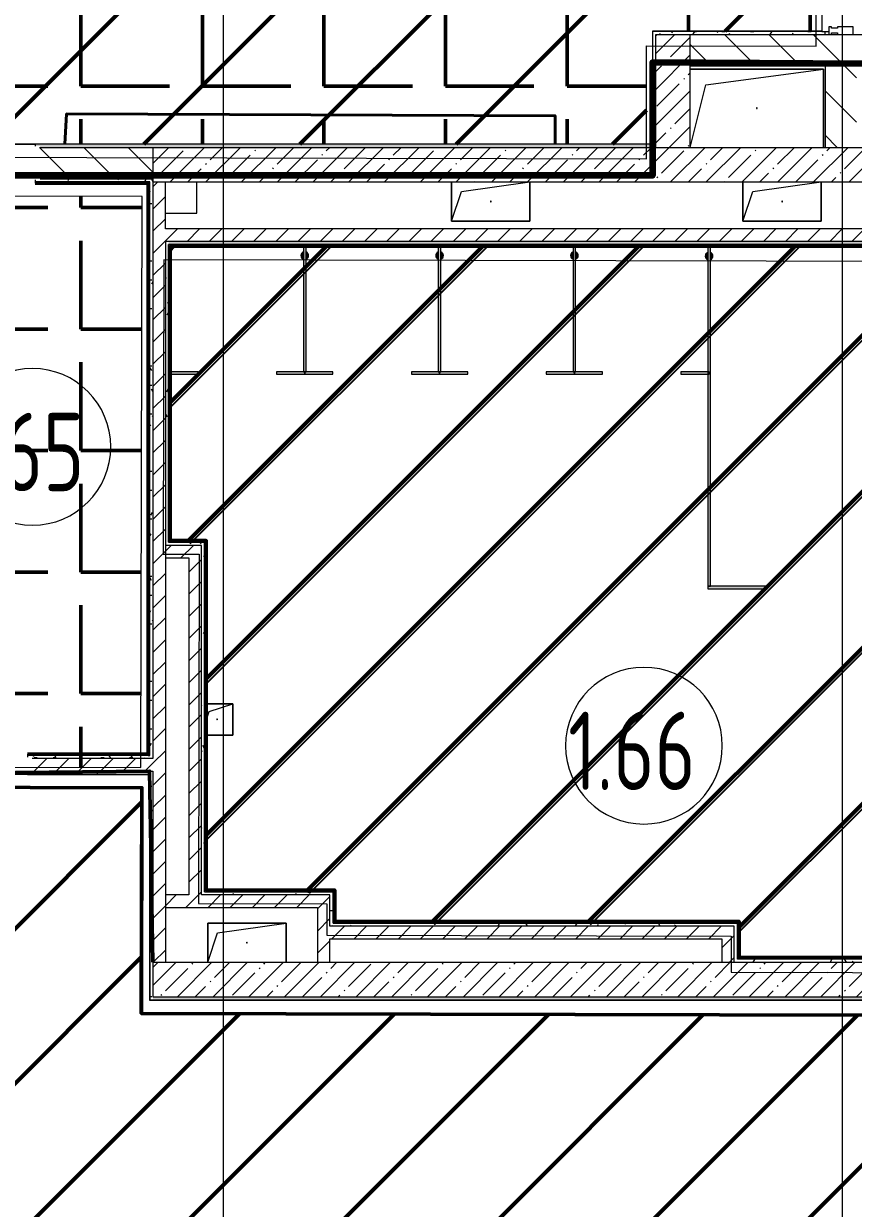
# Model space of a CAD drawing. Header units: millimetres. Extents: x -213547 to 415037, y -3642 to 106956.
# Drawn here: x 93451 to 98744, y 3694 to 11253 of the extents above; entities that cross this region are included whole.
import ezdxf

# ---------------------------------------------------------------- set-up
doc = ezdxf.new("R2010")
doc.units = ezdxf.units.MM
for name, color, linetype, lineweight in [('1)CF2', 3, 'Continuous', 30), ('10)FK4', 3, 'Continuous', 50), ('1014 Краска CF1.3', 64, 'Continuous', 158), ('1048 Монтаж CF6', 92, 'Continuous', 50), ('1144 Монтаж CF7', 152, 'Continuous', 50), ('2)CF1', 5, 'Continuous', 30), ('5.5) Перег WD5', 3, 'Continuous', 40), ('950 Штук CF1 CF13 CF1.3', 3, 'Continuous', 50), ('965 СКБ CF2', 5, 'Continuous', 50), ('A-AREA-BNDY', 7, 'Continuous', 5), ('A-AREA-IDEN', 7, 'Continuous', 9), ('A-FLOR', 7, 'Continuous', 9), ('A-GENM', 7, 'Continuous', 9), ('A-GENM-1', 7, 'Continuous', 20), ('A-GLAZ-CWMG', 7, 'Continuous', 9), ('A-GLAZ-CWMG-1', 7, 'Continuous', 20), ('A-WALL', 7, 'Continuous', 5), ('I-WALL', 7, 'Continuous', 5), ('Оси', 7, 'Continuous', 9)]:
    doc.layers.add(name, color=color, linetype=linetype, lineweight=lineweight)
doc.layers.add('3) CF3 монтаж', color=152, linetype='Continuous')
doc.layers.add('A-WALL-1', color=9, linetype='Continuous', lineweight=5, true_color=0x808080)
doc.layers.add('A-WALL-FNSH-1', color=9, linetype='Continuous', lineweight=5, true_color=0x808080)
doc.styles.get("Standard").update_dxf_attribs({"font": 'arial.ttf'})
doc.styles.add('СПДС', font='ГОСТ тип А.ttf', dxfattribs={"width": 0.9})
pattern_1 = [(45, (64.7, -136.06), (-70.71068, 70.71068), [])]
pattern_2 = [(135, (64.7, -136.06), (-141.42136, -141.42136), [])]
pattern_3 = [(45, (64.7, -136.06), (-114.04925, 114.04925), []), (45, (178.75, -136.06), (-114.04925, 114.04925), [201.612, -40.322, 6.706, -33.617])]
pattern_4 = [(0, (64.7, -136.06), (243.84, 60.96), [20.117, -162.763, 20.117, -162.763, -975.36]), (0, (64.7, -136.06), (243.84, 60.96), [-365.76, 20.117, -345.643, 20.117, -162.763, -426.72]), (0, (64.7, -136.06), (243.84, 60.96), [-914.4, 20.117, -101.803, 20.117, -284.683]), (120, (156.14, -105.58), (-174.71291, 180.691634), [20.117, -162.763, 20.117, -162.763, -975.36]), (120, (156.14, -105.58), (-174.71291, 180.691634), [-365.76, 20.117, -345.643, 20.117, -162.763, -426.72]), (120, (156.14, -105.58), (-174.71291, 180.691634), [-914.4, 20.117, -101.803, 20.117, -284.683]), (240, (186.62, 16.34), (-69.12709, -241.651634), [20.117, -162.763, 20.117, -162.763, -975.36]), (240, (186.62, 16.34), (-69.12709, -241.651634), [-365.76, 20.117, -345.643, 20.117, -162.763, -426.72]), (240, (186.62, 16.34), (-69.12709, -241.651634), [-914.4, 20.117, -101.803, 20.117, -284.683])]
pattern_5 = [(45, (94385.7, 9832.94), (-498.404, 498.404), [])]
pattern_6 = [(0, (0, 0), (0, 775.335), [563.88, -211.455]), (90, (0, 0), (-775.335, 5e-14), [563.88, -211.455])]

# ---------------------------------------------------------------- blocks, each defined once
blk = doc.blocks.new('131_Сантехническая перегородка 7 - СП-1-30858579-Объем проектирования 1 этажа')
at = {"layer": 'A-GENM'}
blk.add_hatch(color=256, dxfattribs=at).paths.add_polyline_path([(2165.9, -8), (2165.9, 8), (-4.1, 8), (-4.1, -8), (1884.9, -8)])
at = {"layer": 'A-GENM', "flags": 128}
for points in [[(71.5, 8), (71.1, 8.5), (70.8, 9), (70.4, 9.5), (70, 9.9), (69.6, 10.4), (69.2, 10.8), (68.8, 11.2), (68.3, 11.6), (67.8, 12), (67.3, 12.3), (66.8, 12.7), (66.3, 13), (65.8, 13.3), (65.3, 13.6), (64.7, 13.8), (64.2, 14), (63.6, 14.3), (63, 14.4), (62.4, 14.6), (61.9, 14.7), (61.3, 14.9), (60.7, 14.9), (60.1, 15), (59.5, 15.1), (58.9, 15.1), (58.3, 15.1), (57.7, 15), (57.1, 15), (56.5, 14.9), (55.9, 14.8), (55.3, 14.7), (54.7, 14.5), (54.1, 14.4), (53.5, 14.2), (53, 13.9), (52.4, 13.7), (51.9, 13.4), (51.4, 13.2), (50.8, 12.9), (50.3, 12.5), (49.8, 12.2), (49.3, 11.8), (48.9, 11.4), (48.4, 11), (48, 10.6), (47.6, 10.2), (47.2, 9.7), (46.8, 9.3), (46.4, 8.8), (46.1, 8.3), (45.9, 8)], [(45.9, -8), (46.3, -8.5), (46.6, -9), (47, -9.5), (47.4, -9.9), (47.8, -10.4), (48.2, -10.8), (48.6, -11.2), (49.1, -11.6), (49.6, -12), (50, -12.3), (50.5, -12.7), (51.1, -13), (51.6, -13.3), (52.1, -13.6), (52.7, -13.8), (53.2, -14), (53.8, -14.3), (54.4, -14.4), (54.9, -14.6), (55.5, -14.7), (56.1, -14.9), (56.7, -14.9), (57.3, -15), (57.9, -15.1), (58.5, -15.1), (59.1, -15.1), (59.7, -15), (60.3, -15), (60.9, -14.9), (61.5, -14.8), (62.1, -14.7), (62.7, -14.5), (63.3, -14.4), (63.8, -14.2), (64.4, -13.9), (65, -13.7), (65.5, -13.4), (66, -13.2), (66.6, -12.9), (67.1, -12.5), (67.6, -12.2), (68, -11.8), (68.5, -11.4), (69, -11), (69.4, -10.6), (69.8, -10.2), (70.2, -9.7), (70.6, -9.3), (70.9, -8.8), (71.3, -8.3), (71.5, -8)]]:
    blk.add_lwpolyline(points, dxfattribs=at)
at = {"layer": 'A-GENM'}
for radius, start, end in [(24.6, 19.91127, 160.08873), (17.6, 28.97309, 151.02691), (15.1, 33.78108, 146.21892), (24.6, 199.91127, 340.08873), (17.6, 208.97309, 331.02691), (15.1, 213.78108, 326.21892)]:
    blk.add_arc((58.7, 0), radius, start, end, dxfattribs=at)
at = {"layer": 'A-GENM-1'}
for p, q in [((2165.9, 8), (-4.1, 8)), ((-4.1, 8), (-4.1, -8)), ((2165.9, -8), (2165.9, 8)), ((-4.1, -8), (2165.9, -8))]:
    blk.add_line(p, q, dxfattribs=at)
blk = doc.blocks.new('131_Сантехническая перегородка 6 - СП-1-30839354-Объем проектирования 1 этажа')
at = {"layer": 'A-GENM'}
blk.add_hatch(color=256, dxfattribs=at).paths.add_polyline_path([(800, 8), (0, 8), (0, -8), (800, -8)])
at = {"layer": 'A-GENM', "flags": 128}
for points in [[(71.5, 8), (71.1, 8.5), (70.8, 9), (70.4, 9.5), (70, 9.9), (69.6, 10.4), (69.2, 10.8), (68.8, 11.2), (68.3, 11.6), (67.8, 12), (67.3, 12.3), (66.8, 12.7), (66.3, 13), (65.8, 13.3), (65.3, 13.6), (64.7, 13.8), (64.2, 14), (63.6, 14.3), (63, 14.4), (62.4, 14.6), (61.9, 14.7), (61.3, 14.9), (60.7, 14.9), (60.1, 15), (59.5, 15.1), (58.9, 15.1), (58.3, 15.1), (57.7, 15), (57.1, 15), (56.5, 14.9), (55.9, 14.8), (55.3, 14.7), (54.7, 14.5), (54.1, 14.4), (53.5, 14.2), (53, 13.9), (52.4, 13.7), (51.9, 13.4), (51.4, 13.2), (50.8, 12.9), (50.3, 12.5), (49.8, 12.2), (49.3, 11.8), (48.9, 11.4), (48.4, 11), (48, 10.6), (47.6, 10.2), (47.2, 9.7), (46.8, 9.3), (46.4, 8.8), (46.1, 8.3), (45.9, 8)], [(45.9, -8), (46.3, -8.5), (46.6, -9), (47, -9.5), (47.4, -9.9), (47.8, -10.4), (48.2, -10.8), (48.6, -11.2), (49.1, -11.6), (49.6, -12), (50, -12.3), (50.5, -12.7), (51.1, -13), (51.6, -13.3), (52.1, -13.6), (52.7, -13.8), (53.2, -14), (53.8, -14.3), (54.4, -14.4), (54.9, -14.6), (55.5, -14.7), (56.1, -14.9), (56.7, -14.9), (57.3, -15), (57.9, -15.1), (58.5, -15.1), (59.1, -15.1), (59.7, -15), (60.3, -15), (60.9, -14.9), (61.5, -14.8), (62.1, -14.7), (62.7, -14.5), (63.3, -14.4), (63.8, -14.2), (64.4, -13.9), (65, -13.7), (65.5, -13.4), (66, -13.2), (66.6, -12.9), (67.1, -12.5), (67.6, -12.2), (68, -11.8), (68.5, -11.4), (69, -11), (69.4, -10.6), (69.8, -10.2), (70.2, -9.7), (70.6, -9.3), (70.9, -8.8), (71.3, -8.3), (71.5, -8)]]:
    blk.add_lwpolyline(points, dxfattribs=at)
at = {"layer": 'A-GENM'}
for radius, start, end in [(24.6, 19.91127, 160.08873), (17.6, 28.97309, 151.02691), (15.1, 33.78108, 146.21892), (24.6, 199.91127, 340.08873), (17.6, 208.97309, 331.02691), (15.1, 213.78108, 326.21892)]:
    blk.add_arc((58.7, 0), radius, start, end, dxfattribs=at)
at = {"layer": 'A-GENM-1'}
for p, q in [((800, 8), (0, 8)), ((0, 8), (0, -8)), ((800, -8), (800, 8)), ((0, -8), (800, -8))]:
    blk.add_line(p, q, dxfattribs=at)
blk = doc.blocks.new('131_Сантехническая перегородка_Дверь МГН - СД-1-30883454-Объем проектирования 1 этажа')
at = {"layer": 'A-GENM'}
for points in [[(-366.5, 8), (-370, 8), (-370, -8), (10, -8), (10, 8), (-350.5, 8)], [(1390, 8), (1010, 8), (1010, -8), (1390, -8)]]:
    blk.add_hatch(color=256, dxfattribs=at).paths.add_polyline_path(points)
at = {"layer": 'A-GENM-1'}
for p, q in [((10, 8), (-370, 8)), ((-370, 8), (-370, -8)), ((10, -8), (10, 8)), ((1390, 8), (1010, 8)), ((1010, 8), (1010, -8)), ((1390, -8), (1390, 8)), ((-370, -8), (10, -8)), ((1010, -8), (1390, -8))]:
    blk.add_line(p, q, dxfattribs=at)
blk = doc.blocks.new('GM_Отверстие прямоугольное _в плите_ - Отверстие-20657929-Объем проектирования 1 этажа')
at = {"layer": 'A-GENM'}
for p, q in [((-250, -125), (-250, 125)), ((-250, 125), (250, 125)), ((250, 125), (-250, 125)), ((-250, 125), (-250, -125)), ((-187.5, 62.5), (250, 125)), ((250, 125), (250, -125)), ((250, -125), (250, 125)), ((-250, -125), (-187.5, 62.5))]:
    blk.add_line(p, q, dxfattribs=at)
for start, end in [(360, 180), (180, 360)]:
    blk.add_arc((0, 0), 2.5, start, end, dxfattribs=at)
blk = doc.blocks.new('GM_Отверстие прямоугольное _в плите_ - Отверстие-V81-Объем проектирования 1 этажа')
at = {"layer": 'A-GENM'}
for p, q in [((-250, -125), (-250, 125)), ((-250, 125), (-250, -125)), ((-187.5, 62.5), (250, 125)), ((250, 125), (250, -125)), ((250, -125), (250, 125)), ((-250, -125), (-187.5, 62.5)), ((250, -125), (-250, -125)), ((-250, -125), (250, -125))]:
    blk.add_line(p, q, dxfattribs=at)
for start, end in [(360, 180), (180, 360)]:
    blk.add_arc((0, 0), 2.5, start, end, dxfattribs=at)
blk = doc.blocks.new('131_Сантехническая перегородка_Дверь 5 - СД-1-30835617-Объем проектирования 1 этажа')
at = {"layer": 'A-GENM'}
for points in [[(70, 8), (70, -8), (250, -8), (250, 8), (78, 8)], [(759.5, 8), (750, 8), (750, -8), (928.5, -8), (928.5, 8), (839.3, 8)]]:
    blk.add_hatch(color=256, dxfattribs=at).paths.add_polyline_path(points)
at = {"layer": 'A-GENM-1'}
for p, q in [((250, 8), (70, 8)), ((70, 8), (70, -8)), ((250, -8), (250, 8)), ((930, 8), (750, 8)), ((750, 8), (750, -8)), ((930, -8), (930, 8)), ((70, -8), (250, -8)), ((750, -8), (930, -8))]:
    blk.add_line(p, q, dxfattribs=at)
blk = doc.blocks.new('GM_Отверстие прямоугольное _в плите_ - Отверстие-21716910-Объем проектирования 1 этажа')
at = {"layer": 'A-GENM'}
for p, q in [((-425, 250), (425, 250)), ((425, 250), (-425, 250)), ((-325, 150), (425, 250)), ((425, 250), (425, -250)), ((425, -250), (425, 250)), ((-425, -250), (-325, 150))]:
    blk.add_line(p, q, dxfattribs=at)
for start, end in [(360, 180), (180, 360)]:
    blk.add_arc((0, 0), 2.5, start, end, dxfattribs=at)
blk = doc.blocks.new('GM_Отверстие прямоугольное _в плите_ - Отверстие-V128-Объем проектирования 1 этажа')
at = {"layer": 'A-GENM'}
for p, q in [((-69, 100), (100, 100)), ((100, 100), (-69, 100)), ((-50, 50), (100, 100)), ((100, 100), (100, -100)), ((100, -100), (100, 100)), ((-69, -7), (-50, 50)), ((100, -100), (-69, -100)), ((-69, -100), (100, -100))]:
    blk.add_line(p, q, dxfattribs=at)
for start, end in [(360, 180), (180, 360)]:
    blk.add_arc((0, 0), 2.5, start, end, dxfattribs=at)
blk = doc.blocks.new('131_Сантехническая перегородка_Дверь 5 - СД-1-V254-Объем проектирования 1 этажа')
at = {"layer": 'A-GENM'}
for points in [[(70, 8), (70, -8), (250, -8), (250, 8), (78, 8)], [(922, 8), (750, 8), (750, -8), (930, -8), (930, 8)]]:
    blk.add_hatch(color=256, dxfattribs=at).paths.add_polyline_path(points)
at = {"layer": 'A-GENM-1'}
for p, q in [((250, 8), (70, 8)), ((70, 8), (70, -8)), ((250, -8), (250, 8)), ((930, 8), (750, 8)), ((750, 8), (750, -8)), ((930, -8), (930, 8)), ((70, -8), (250, -8)), ((750, -8), (930, -8))]:
    blk.add_line(p, q, dxfattribs=at)
blk = doc.blocks.new('131_Сантехническая перегородка_Дверь 5 - СД-1-V255-Объем проектирования 1 этажа')
at = {"layer": 'A-GENM'}
for points in [[(78, 8), (78, -8), (250, -8), (250, 8)], [(750, 8), (750, -8), (930, -8), (930, 8), (922, 8)]]:
    blk.add_hatch(color=256, dxfattribs=at).paths.add_polyline_path(points)
at = {"layer": 'A-GENM-1'}
for p, q in [((250, 8), (70, 8)), ((70, 8), (70, -8)), ((250, -8), (250, 8)), ((930, 8), (750, 8)), ((750, 8), (750, -8)), ((930, -8), (930, 8)), ((70, -8), (250, -8)), ((750, -8), (930, -8))]:
    blk.add_line(p, q, dxfattribs=at)
blk = doc.blocks.new('Прямоугольный импост - Импост структурный с накладкой - 160мм Темный-V270-Объем проектирования 1 этажа')
at = {"layer": 'A-GLAZ-CWMG-1'}
for p, q in [((-50, 0), (-50, 17)), ((-50, 17), (0, 17)), ((-40, 0), (-50, 0)), ((-40, -40), (-40, 0)), ((0, 0), (-10, 0)), ((-10, 0), (-10, -40)), ((0, 17), (0, 0)), ((-50, -140), (-50, -40)), ((-50, -40), (-40, -40)), ((-10, -40), (0, -40)), ((0, -40), (0, -140)), ((0, -140), (-50, -140))]:
    blk.add_line(p, q, dxfattribs=at)
blk = doc.blocks.new('Марка_Помещения - Номер-25198446-Объем проектирования 1 этажа')
at = {"layer": 'A-AREA-IDEN'}
for start, end in [(360, 180), (180, 360)]:
    blk.add_arc((0, 0), 2.5, start, end, dxfattribs=at)

msp = doc.modelspace()

# ---------------------------------------------------------------- hatches: boundary and pattern name
at = {"layer": '1)CF2'}
h = msp.add_hatch(dxfattribs=at)
h.set_pattern_fill('ANSI31', color=256, scale=220)
h.paths.add_polyline_path([(101581.8, 4920), (94201.8, 4937.4), (94205.2, 6377.4), (92067.2, 6382.4), (92052.9, 304.4), (92443.9, 303.5), (92443.1, -46.5), (97060.1, -57.4), (97060.9, 292.6), (98152.9, 290.1), (98152.1, -59.9), (101550.1, -67.9), (101550.9, 281.6), (101570.9, 281.5)])
at = {"layer": '1048 Монтаж CF6'}
h = msp.add_hatch(dxfattribs=at)
h.set_pattern_fill('ANGLE', color=256, scale=111)
h.set_pattern_definition(pattern_6)
h.paths.add_polyline_path([(98511.1, 13147.3), (82778.7, 13184.2), (82778.7, 12963.9), (82778.7, 12923.9), (83491.7, 12923.9), (83491.7, 12878.9), (82776, 12878.9), (82771.7, 12878.4), (82771.7, 12868.9), (82728.4, 12868.9), (82725.2, 11508.9), (82771.7, 11508.9), (82846.7, 11507.9), (83441.7, 11507.9), (83521.7, 11498.9), (83521.7, 11434.9), (84781.7, 11434.9), (84781.7, 11444.9), (84801.7, 11444.9), (85055.7, 11434.9), (85055.7, 10484.9), (85474.7, 10484.9), (85474.7, 10463.9), (85524.7, 10463.9), (85524.7, 10363.9), (85514.7, 10323.9), (85524.7, 10323.9), (85524.7, 10306.9), (85564.7, 10306.9), (85564.7, 10303.9), (85609.7, 10303.9), (85609.7, 10258.5), (85658.8, 10258.4), (87584.7, 10253.9), (87584.7, 10303.9), (87583.2, 10306.9), (87574.7, 10306.9), (87574.7, 10323.9), (87584.7, 10363.9), (87574.7, 10363.9), (87574.7, 10463.9), (87624.7, 10463.9), (89374.7, 10463.9), (89423.7, 10463.9), (89423.7, 10483.9), (89423.7, 10484.9), (90049.7, 10484.9), (90073.9, 10463.9), (90099.7, 10463.9), (90099.7, 10413.9), (90109.7, 10413.9), (90109.7, 10409), (91389.7, 10406), (91389.7, 10413.9), (91399.7, 10463.9), (91434.7, 10463.9), (91434.7, 10471.9), (91449.7, 10471.9), (91449.7, 10484.9), (92574.7, 10484.9), (92614.7, 10471.9), (92614.7, 10403.1), (93484.7, 10401.1), (93484.7, 10463.9), (93484.7, 10471.9), (93524.7, 10471.9), (93524.7, 10484.9), (97423.9, 10484.9), (97425.3, 11111.8), (97462.7, 11111.7), (97462.7, 11204.9), (98506.6, 11204.9)])
at = {"layer": '1144 Монтаж CF7'}
h = msp.add_hatch(dxfattribs=at)
h.set_pattern_fill('ANGLE', color=256, scale=111)
h.set_pattern_definition(pattern_6)
h.paths.add_polyline_path([(94206.1, 10149.4), (92464.1, 10153.4), (92455.5, 6511.5), (94197.5, 6507.4)])
at = {"layer": '2)CF1'}
h = msp.add_hatch(dxfattribs=at)
h.set_pattern_fill('ANSI31', color=256, scale=222)
h.paths.add_polyline_path([(98511.1, 13147.3), (82778.7, 13184.2), (82778.7, 12963.9), (82778.7, 12923.9), (83491.7, 12923.9), (83491.7, 12878.9), (82776, 12878.9), (82771.7, 12878.4), (82771.7, 12868.9), (82728.4, 12868.9), (82725.2, 11508.9), (82771.7, 11508.9), (82846.7, 11507.9), (83441.7, 11507.9), (83521.7, 11498.9), (83521.7, 11434.9), (84781.7, 11434.9), (84781.7, 11444.9), (84801.7, 11444.9), (85055.7, 11434.9), (85055.7, 10484.9), (85474.7, 10484.9), (85474.7, 10463.9), (85524.7, 10463.9), (85524.7, 10363.9), (85514.7, 10323.9), (85524.7, 10323.9), (85524.7, 10306.9), (85564.7, 10306.9), (85564.7, 10303.9), (85609.7, 10303.9), (85609.7, 10258.5), (85658.8, 10258.4), (87584.7, 10253.9), (87584.7, 10303.9), (87583.2, 10306.9), (87574.7, 10306.9), (87574.7, 10323.9), (87584.7, 10363.9), (87574.7, 10363.9), (87574.7, 10463.9), (87624.7, 10463.9), (89374.7, 10463.9), (89423.7, 10463.9), (89423.7, 10483.9), (89423.7, 10484.9), (90049.7, 10484.9), (90073.9, 10463.9), (90099.7, 10463.9), (90099.7, 10413.9), (90109.7, 10413.9), (90109.7, 10409), (91389.7, 10406), (91389.7, 10413.9), (91399.7, 10463.9), (91434.7, 10463.9), (91434.7, 10471.9), (91449.7, 10471.9), (91449.7, 10484.9), (92574.7, 10484.9), (92614.7, 10471.9), (92614.7, 10403.1), (93484.7, 10401.1), (93484.7, 10463.9), (93484.7, 10471.9), (93524.7, 10471.9), (93524.7, 10484.9), (97423.9, 10484.9), (97425.3, 11111.8), (97462.7, 11111.7), (97462.7, 11204.9), (98506.6, 11204.9)])
h = msp.add_hatch(dxfattribs=at)
h.set_pattern_fill('ANSI31', color=256, scale=222)
h.set_pattern_definition(pattern_5)
h.paths.add_polyline_path([(101072.9, 9832.9), (94385.7, 9832.9), (94385.7, 7954.9), (94615.7, 7954.9), (94615.7, 6913.9), (94784.7, 6913.9), (94784.7, 6713.9), (94615.7, 6713.9), (94615.7, 5724.9), (95435.7, 5724.9), (95435.7, 5524.9), (98015.7, 5524.9), (98015.7, 5294.9), (99724.7, 5294.9), (99764.7, 5271.9), (99764.7, 5123.9), (99784.7, 5123.9), (99784.7, 5083.9), (99769.3, 5022.3), (100774.7, 5020), (100774.7, 5035.9), (100724.7, 5035.9), (100724.7, 5083.9), (100714.7, 5083.9), (100714.7, 5123.9), (100734.7, 5123.9), (100734.7, 5263.9), (100734.7, 5271.9), (100774.7, 5271.9), (100774.7, 5294.9), (101063, 5294.9)])
at = {"layer": '3) CF3 монтаж'}
h = msp.add_hatch(dxfattribs=at)
h.set_pattern_fill('ANSI31', color=256, scale=222, style=0)
h.set_pattern_definition([(45, (1705.15, -22074.2), (-498.404, 498.404), [])])
h.paths.add_polyline_path([(100551.6, 5275.5), (101130.6, 5275.5), (101129.9, 9434.5), (101093.5, 9569.7), (101130.6, 9569.8), (101130.6, 9835.5), (100864.8, 9835.5), (100864.9, 9798.1), (100729.6, 9834.3), (100734.2, 9835.5), (94380.6, 9835.5), (94380.6, 7935.5), (94610.6, 7935.5), (94610.6, 5705.5), (95430.6, 5705.5), (95430.6, 5505.5), (98010.6, 5505.5), (98010.6, 5275.5)])
at = {"layer": '950 Штук CF1 CF13 CF1.3'}
h = msp.add_hatch(dxfattribs=at)
h.set_pattern_fill('ANSI31', color=256, scale=222)
h.paths.add_polyline_path([(98511.1, 13147.3), (82778.7, 13184.2), (82778.7, 12963.9), (82778.7, 12923.9), (83491.7, 12923.9), (83491.7, 12878.9), (82776, 12878.9), (82771.7, 12878.4), (82771.7, 12868.9), (82728.4, 12868.9), (82725.2, 11508.9), (82771.7, 11508.9), (82846.7, 11507.9), (83441.7, 11507.9), (83521.7, 11498.9), (83521.7, 11434.9), (84781.7, 11434.9), (84781.7, 11444.9), (84801.7, 11444.9), (85055.7, 11434.9), (85055.7, 10484.9), (85474.7, 10484.9), (85474.7, 10463.9), (85524.7, 10463.9), (85524.7, 10363.9), (85514.7, 10323.9), (85524.7, 10323.9), (85524.7, 10306.9), (85564.7, 10306.9), (85564.7, 10303.9), (85609.7, 10303.9), (85609.7, 10258.5), (85658.8, 10258.4), (87584.7, 10253.9), (87584.7, 10303.9), (87583.2, 10306.9), (87574.7, 10306.9), (87574.7, 10323.9), (87584.7, 10363.9), (87574.7, 10363.9), (87574.7, 10463.9), (87624.7, 10463.9), (89374.7, 10463.9), (89423.7, 10463.9), (89423.7, 10483.9), (89423.7, 10484.9), (90049.7, 10484.9), (90073.9, 10463.9), (90099.7, 10463.9), (90099.7, 10413.9), (90109.7, 10413.9), (90109.7, 10409), (91389.7, 10406), (91389.7, 10413.9), (91399.7, 10463.9), (91434.7, 10463.9), (91434.7, 10471.9), (91449.7, 10471.9), (91449.7, 10484.9), (92574.7, 10484.9), (92614.7, 10471.9), (92614.7, 10403.1), (93484.7, 10401.1), (93484.7, 10463.9), (93484.7, 10471.9), (93524.7, 10471.9), (93524.7, 10484.9), (97423.9, 10484.9), (97425.3, 11111.8), (97462.7, 11111.7), (97462.7, 11204.9), (98506.6, 11204.9)])
h = msp.add_hatch(dxfattribs=at)
h.set_pattern_fill('ANSI31', color=256, scale=222)
h.set_pattern_definition(pattern_5)
h.paths.add_polyline_path([(101072.9, 9832.9), (94385.7, 9832.9), (94385.7, 7954.9), (94615.7, 7954.9), (94615.7, 6913.9), (94784.7, 6913.9), (94784.7, 6713.9), (94615.7, 6713.9), (94615.7, 5724.9), (95435.7, 5724.9), (95435.7, 5524.9), (98015.7, 5524.9), (98015.7, 5294.9), (99724.7, 5294.9), (99764.7, 5271.9), (99764.7, 5123.9), (99784.7, 5123.9), (99784.7, 5083.9), (99769.3, 5022.3), (100774.7, 5020), (100774.7, 5035.9), (100724.7, 5035.9), (100724.7, 5083.9), (100714.7, 5083.9), (100714.7, 5123.9), (100734.7, 5123.9), (100734.7, 5263.9), (100734.7, 5271.9), (100774.7, 5271.9), (100774.7, 5294.9), (101063, 5294.9)])
at = {"layer": '965 СКБ CF2'}
h = msp.add_hatch(dxfattribs=at)
h.set_pattern_fill('ANSI31', color=256, scale=220)
h.paths.add_polyline_path([(101581.8, 4920), (94201.8, 4937.4), (94205.2, 6377.4), (92067.2, 6382.4), (92052.9, 304.4), (92443.9, 303.5), (92443.1, -46.5), (97060.1, -57.4), (97060.9, 292.6), (98152.9, 290.1), (98152.1, -59.9), (101550.1, -67.9), (101550.9, 281.6), (101570.9, 281.5)])
at = {"layer": 'I-WALL'}
h = msp.add_hatch(dxfattribs=at)
h.set_pattern_fill('FP_23', color=256, style=0, pattern_type=2)
h.set_pattern_definition(pattern_2)
h.paths.add_polyline_path([(98764.7, 10463.9), (98764.7, 11183.9), (98564.7, 11183.9), (98564.7, 10463.9), (98753.7, 10463.9)])
h.paths.add_polyline_path([(98564.7, 13083.9), (98764.7, 13083.9), (98764.7, 13263.9), (98564.7, 13263.9), (98564.7, 13106.4)])
h = msp.add_hatch(dxfattribs=at)
h.set_pattern_fill('FP_191', color=256, style=0, pattern_type=2)
h.set_pattern_definition(pattern_4)
h.paths.add_polyline_path([(98564.7, 11183.9), (98564.7, 11203.9), (98544.7, 11203.9)])
h.paths.add_polyline_path([(98564.7, 11183.9), (98543.7, 11203.9), (97463.7, 11203.9), (97463.7, 11183.9), (97737.4, 11183.9)])
h = msp.add_hatch(dxfattribs=at)
h.set_pattern_fill('FP_191', color=256, style=0, pattern_type=2)
h.set_pattern_definition(pattern_4)
h.paths.add_polyline_path([(97483.7, 10463.9), (97483.7, 11183.9), (97463.7, 11183.6), (97463.7, 10463.9)])
h = msp.add_hatch(dxfattribs=at)
h.set_pattern_fill('FP_1', color=256, style=0, pattern_type=2)
h.set_pattern_definition(pattern_3)
h.paths.add_polyline_path([(97703.7, 10463.9), (97703.7, 11183.9), (97483.7, 11183.9), (97485, 10463.9)])
h = msp.add_hatch(dxfattribs=at)
h.set_pattern_fill('FP_23', color=256, style=0, pattern_type=2)
h.set_pattern_definition(pattern_2)
h.paths.add_polyline_path([(98564.7, 10983.9), (98564.7, 11183.9), (97703.7, 11183.9), (97703.7, 10983.9), (97737.4, 10983.9)])
h = msp.add_hatch(dxfattribs=at)
h.set_pattern_fill('FP_191', color=256, style=0, pattern_type=2)
h.set_pattern_definition(pattern_4)
h.paths.add_polyline_path([(89423.7, 10463.9), (89994.7, 10463.9), (89994.7, 10471.9), (90024.7, 10471.9), (90024.7, 10483.9), (89423.7, 10483.9)])
h.paths.add_polyline_path([(93914.7, 10463.9), (97463.7, 10463.9), (97462.7, 10483.9), (93524.7, 10483.9), (93524.7, 10471.9), (93554.7, 10471.9), (93554.7, 10463.9)])
h.paths.add_polyline_path([(92014.7, 10463.9), (92544.7, 10465.9), (92544.7, 10471.9), (92574.7, 10471.9), (92574.7, 10483.9), (91474.7, 10483.9), (91474.7, 10471.9), (91504.7, 10471.9), (91504.7, 10463.9)])
h = msp.add_hatch(dxfattribs=at)
h.set_pattern_fill('FP_23', color=256, style=0, pattern_type=2)
h.set_pattern_definition(pattern_2)
h.paths.add_polyline_path([(107194.7, 10263.9), (107194.7, 10463.9), (105159.7, 10463.9), (105159.7, 10263.9), (107176.9, 10263.9)])
h.paths.add_polyline_path([(103679.7, 10263.9), (103709.7, 10263.9), (103709.7, 10463.9), (101674.7, 10463.9), (101674.7, 10263.9), (102895.1, 10263.9)])
h.paths.add_polyline_path([(93554.7, 10263.9), (94274.7, 10263.9), (94274.7, 10463.9), (93524.7, 10463.9), (93524.7, 10263.9)])
h.paths.add_polyline_path([(91474.7, 10263.9), (92574.7, 10263.9), (92574.7, 10463.9), (91449.7, 10463.9), (91449.7, 10263.9)])
h.paths.add_polyline_path([(89994.7, 10263.9), (90049.7, 10263.9), (90049.7, 10463.9), (89674.7, 10463.9), (89674.7, 10263.9), (89694.7, 10263.9)])
h = msp.add_hatch(dxfattribs=at)
h.set_pattern_fill('FP_1', color=256, style=0, pattern_type=2)
h.set_pattern_definition(pattern_3)
h.paths.add_polyline_path([(94554.7, 10243.9), (101674.7, 10243.9), (101674.7, 10463.9), (94274.7, 10463.9), (94274.7, 10243.9), (94354.7, 10243.9)])
h = msp.add_hatch(dxfattribs=at)
h.set_pattern_fill('FP_191', color=256, style=0, pattern_type=2)
h.set_pattern_definition(pattern_4)
h.paths.add_polyline_path([(92474.7, 10243.9), (92574.7, 10243.9), (92574.7, 10255.9), (92544.7, 10256.4), (92544.7, 10263.9), (92474.7, 10263.9)])
h.paths.add_polyline_path([(93524.7, 10243.9), (94254.7, 10243.9), (94254.6, 10263.9), (93554.7, 10263.1), (93554.7, 10255.9), (93524.7, 10255.9)])
h = msp.add_hatch(dxfattribs=at)
h.set_pattern_fill('FP_191', color=256, style=0, pattern_type=2)
h.set_pattern_definition(pattern_4)
h.paths.add_polyline_path([(94274.7, 6583.9), (94274.7, 10263.9), (94254.7, 10263.9), (94254.7, 6583.9)])
h = msp.add_hatch(dxfattribs=at)
h.set_pattern_fill('FP_22', color=256, style=0, pattern_type=2)
h.set_pattern_definition(pattern_1)
h.paths.add_polyline_path([(94354.7, 5263.9), (94354.7, 10243.9), (94274.7, 10243.9), (94274.7, 5263.9)])
h = msp.add_hatch(dxfattribs=at)
h.set_pattern_fill('FP_22', color=256, style=0, pattern_type=2)
h.set_pattern_definition(pattern_1)
h.paths.add_polyline_path([(96190.1, 9863.9), (101144.7, 9863.9), (101144.7, 9943.9), (94354.7, 9941.9), (94354.7, 9863.9), (95932.2, 9863.9)])
h = msp.add_hatch(dxfattribs=at)
h.set_pattern_fill('FP_191', color=256, style=0, pattern_type=2)
h.set_pattern_definition(pattern_4)
h.paths.add_polyline_path([(94354.7, 7923.9), (94374.7, 7923.9), (94374.7, 9863.9), (94354.7, 9863.9), (94354.7, 7943.9)])
h = msp.add_hatch(dxfattribs=at)
h.set_pattern_fill('FP_191', color=256, style=0, pattern_type=2)
h.set_pattern_definition(pattern_4)
h.paths.add_polyline_path([(96705.9, 9843.9), (101144.7, 9843.9), (101144.7, 9863.9), (94374.7, 9863.9), (94374.8, 9843.9), (96190.1, 9843.9)])
h = msp.add_hatch(color=256, dxfattribs=at)
h.paths.add_polyline_path([(94374.7, 9832.9), (94385.7, 9843.9), (94374.7, 9843.9)])
h.paths.add_polyline_path([(94374.7, 7943.9), (94385.7, 7943.9), (94385.7, 9832.9), (94374.7, 9832.9), (94374.7, 8336.5)])
for points in [[(101087, 9832.9), (101124.7, 9832.9), (101124.7, 9843.9), (94385.7, 9843.9), (94376, 9832.9), (100832, 9832.9)], [(94604.7, 7943.9), (94615.7, 7943.9), (94615.7, 7954.9), (94385.7, 7954.9), (94385.7, 7943.9), (94584.7, 7943.9)], [(94604.7, 5713.9), (94615.7, 5713.9), (94615.7, 7943.9), (94604.7, 7943.9), (94604.7, 5714.2)], [(94615.7, 5713.9), (95435.7, 5713.9), (95435.7, 5724.9), (94615.7, 5724.9)], [(95424.7, 5513.9), (95435.7, 5513.9), (95435.7, 5713.9), (95424.7, 5713.7), (95424.7, 5514)], [(95435.7, 5513.9), (98015.7, 5513.9), (98015.7, 5524.9), (95435.7, 5524.9)], [(98004.7, 5283.9), (98015.7, 5283.9), (98015.7, 5513.9), (98004.7, 5513.9), (98004.7, 5284.1)]]:
    msp.add_hatch(color=256, dxfattribs=at).paths.add_polyline_path(points)
h = msp.add_hatch(dxfattribs=at)
h.set_pattern_fill('FP_191', color=256, style=0, pattern_type=2)
h.set_pattern_definition(pattern_4)
h.paths.add_polyline_path([(94554.7, 7923.9), (94584.7, 7923.9), (94584.7, 7943.9), (94374.7, 7943.9), (94374.7, 7923.9), (94504.7, 7923.9)])
h = msp.add_hatch(dxfattribs=at)
h.set_pattern_fill('FP_191', color=256, style=0, pattern_type=2)
h.set_pattern_definition(pattern_4)
h.paths.add_polyline_path([(94584.7, 5713.9), (94604.7, 5714.2), (94604.7, 7943.9), (94584.7, 7943.9), (94584.7, 6216.6)])
h = msp.add_hatch(dxfattribs=at)
h.set_pattern_fill('FP_22', color=256, style=0, pattern_type=2)
h.set_pattern_definition(pattern_1)
h.paths.add_polyline_path([(94354.7, 7843.9), (94584.7, 7843.9), (94584.7, 7923.9), (94354.7, 7923.9)])
h = msp.add_hatch(dxfattribs=at)
h.set_pattern_fill('FP_22', color=256, style=0, pattern_type=2)
h.set_pattern_definition(pattern_1)
h.paths.add_polyline_path([(94554.7, 5693.9), (94584.7, 5693.9), (94584.7, 7843.9), (94504.7, 7843.9), (94504.7, 5693.9)])
h = msp.add_hatch(dxfattribs=at)
h.set_pattern_fill('FP_191', color=256, style=0, pattern_type=2)
h.set_pattern_definition(pattern_4)
h.paths.add_polyline_path([(94274.7, 6563.9), (94274.7, 6583.9), (93474.7, 6583.9), (93474.7, 6571.9), (93504.7, 6571.9), (93504.7, 6563.9), (94258.7, 6563.9)])
h.paths.add_polyline_path([(92524.7, 6571.9), (92524.7, 6583.9), (92494.7, 6583.9), (92495.2, 6571.9), (92512.7, 6571.9)])
h = msp.add_hatch(dxfattribs=at)
h.set_pattern_fill('FP_22', color=256, style=0, pattern_type=2)
h.set_pattern_definition(pattern_1)
h.paths.add_polyline_path([(93524.7, 6483.9), (94274.7, 6483.9), (94274.7, 6563.9), (93474.7, 6563.9), (93474.7, 6483.9), (93504.7, 6483.9)])
h.paths.add_polyline_path([(92494.7, 6483.9), (92524.7, 6483.9), (92524.7, 6563.9), (92094.7, 6563.9), (92094.7, 6483.9), (92474.7, 6483.9)])
h = msp.add_hatch(dxfattribs=at)
h.set_pattern_fill('FP_191', color=256, style=0, pattern_type=2)
h.set_pattern_definition(pattern_4)
h.paths.add_polyline_path([(93611.3, 6463.9), (94254.7, 6464.9), (94254.7, 6463.9), (94274.7, 6463.9), (94274.6, 6483.9), (93504.7, 6483.2), (93504.7, 6475.9), (93474.7, 6475.9), (93474.7, 6463.9), (93524.7, 6463.9)])
h.paths.add_polyline_path([(92524.7, 6463.9), (92524.7, 6475.9), (92494.7, 6475.9), (92494.7, 6483.9), (92114.7, 6483.9), (92114.7, 6463.9), (92494.7, 6463.9)])
h = msp.add_hatch(dxfattribs=at)
h.set_pattern_fill('FP_191', color=256, style=0, pattern_type=2)
h.set_pattern_definition(pattern_4)
h.paths.add_polyline_path([(94254.7, 5023.9), (94274.7, 5023.9), (94274.7, 6463.9), (94254.7, 6463.9), (94254.7, 5043.9)])
h = msp.add_hatch(dxfattribs=at)
h.set_pattern_fill('FP_22', color=256, style=0, pattern_type=2)
h.set_pattern_definition(pattern_1)
h.paths.add_polyline_path([(94642.8, 5613.9), (95324.7, 5613.9), (95324.7, 5693.9), (94354.7, 5693.9), (94354.7, 5613.9), (94624.7, 5613.9)])
h = msp.add_hatch(dxfattribs=at)
h.set_pattern_fill('FP_191', color=256, style=0, pattern_type=2)
h.set_pattern_definition(pattern_4)
h.paths.add_polyline_path([(94642.8, 5693.9), (95404.7, 5693.9), (95404.7, 5713.9), (94584.7, 5713.9), (94584.7, 5693.9), (94624.7, 5693.9)])
h = msp.add_hatch(dxfattribs=at)
h.set_pattern_fill('FP_22', color=256, style=0, pattern_type=2)
h.set_pattern_definition(pattern_1)
h.paths.add_polyline_path([(95324.7, 5263.9), (95404.7, 5263.9), (95404.7, 5693.9), (95324.7, 5693.9), (95324.7, 5493.9)])
h = msp.add_hatch(dxfattribs=at)
h.set_pattern_fill('FP_191', color=256, style=0, pattern_type=2)
h.set_pattern_definition(pattern_4)
h.paths.add_polyline_path([(95424.7, 5513.9), (95424.7, 5713.9), (95404.7, 5713.9), (95404.7, 5513.9)])
h = msp.add_hatch(dxfattribs=at)
h.set_pattern_fill('FP_191', color=256, style=0, pattern_type=2)
h.set_pattern_definition(pattern_4)
h.paths.add_polyline_path([(97984.7, 5493.9), (97984.7, 5513.9), (95404.7, 5513.9), (95404.7, 5493.9), (97904.7, 5493.9)])
h = msp.add_hatch(dxfattribs=at)
h.set_pattern_fill('FP_22', color=256, style=0, pattern_type=2)
h.set_pattern_definition(pattern_1)
h.paths.add_polyline_path([(97904.7, 5413.9), (97904.7, 5493.9), (95404.7, 5493.9), (95404.7, 5413.9), (96705.9, 5413.9)])
h = msp.add_hatch(dxfattribs=at)
h.set_pattern_fill('FP_22', color=256, style=0, pattern_type=2)
h.set_pattern_definition(pattern_1)
h.paths.add_polyline_path([(97984.7, 5263.9), (97984.7, 5493.9), (97904.7, 5493.9), (97904.7, 5263.9)])
h = msp.add_hatch(dxfattribs=at)
h.set_pattern_fill('FP_191', color=256, style=0, pattern_type=2)
h.set_pattern_definition(pattern_4)
h.paths.add_polyline_path([(97984.7, 5283.9), (98004.7, 5284.1), (98004.7, 5513.9), (97984.7, 5513.9), (97984.7, 5284.3)])
h = msp.add_hatch(color=256, dxfattribs=at)
h.paths.add_polyline_path([(100980.5, 5283.9), (101113.7, 5283.9), (101113.7, 5294.9), (100774.7, 5294.9), (100774.7, 5283.9), (100832, 5283.9)])
h.paths.add_polyline_path([(98015.7, 5283.9), (99724.7, 5283.9), (99724.7, 5294.9), (98015.7, 5294.9)])
h = msp.add_hatch(dxfattribs=at)
h.set_pattern_fill('FP_1', color=256, style=0, pattern_type=2)
h.set_pattern_definition(pattern_3)
h.paths.add_polyline_path([(99724.7, 5043.9), (99724.7, 5263.9), (94274.7, 5263.9), (94274.7, 5043.9), (99694.7, 5043.9)])
h.paths.add_polyline_path([(101674.7, 5043.9), (101674.7, 5263.9), (100774.7, 5263.9), (100774.7, 5043.9), (101634.7, 5043.9)])
h = msp.add_hatch(dxfattribs=at)
h.set_pattern_fill('FP_191', color=256, style=0, pattern_type=2)
h.set_pattern_definition(pattern_4)
h.paths.add_polyline_path([(100832, 5263.9), (101144.7, 5263.9), (101144.7, 5283.9), (100774.7, 5283.9), (100774.7, 5271.9), (100804.7, 5271.9), (100804.7, 5263.9)])
h.paths.add_polyline_path([(99694.7, 5263.9), (99694.7, 5271.9), (99724.7, 5271.9), (99724.7, 5283.9), (97984.7, 5283.9), (97984.7, 5263.9), (98768.9, 5263.9)])
h = msp.add_hatch(dxfattribs=at)
h.set_pattern_fill('FP_191', color=256, style=0, pattern_type=2)
h.set_pattern_definition(pattern_4)
h.paths.add_polyline_path([(100774.7, 5023.9), (101633.7, 5023.9), (101634.3, 5043.9), (100804.7, 5043.2), (100804.7, 5035.9), (100774.7, 5035.9)])
h.paths.add_polyline_path([(94274.7, 5023.9), (99724.7, 5023.9), (99724.7, 5035.9), (99694.7, 5035.9), (99694.7, 5043.9), (94274.7, 5043.9), (94274.7, 5037.3)])

# ---------------------------------------------------------------- linework, layer by layer
msp.add_lwpolyline([(92535.4, 10282.3), (93485.4, 10280.1)])
at = {"layer": '10)FK4'}
for points in [[(93524.7, 10234.9), (94245.7, 10234.9), (94245.7, 6592.9), (93474.7, 6592.9)], [(99724.7, 5294.9), (98015.7, 5294.9), (98015.7, 5524.9), (95435.7, 5524.9), (95435.7, 5724.9), (94615.7, 5724.9), (94615.7, 7954.9), (94385.7, 7954.9), (94385.7, 9832.9), (101113.7, 9832.9), (101113.7, 5294.9), (100774.7, 5294.9)], [(92113.7, 363.9), (92114.7, 567.6), (92114.7, 6462.9), (94252.7, 6483.9), (94273.7, 5263.9)], [(92114.7, 363.9), (92115.7, 567.6), (92115.7, 6462.9), (94253.7, 6483.9), (94274.7, 5263.9)]]:
    msp.add_lwpolyline(points, dxfattribs=at)
at = {"layer": '10)FK4', "flags": 128}
for points in [[(92442.3, -46.5), (97059.3, -57.4), (97060.2, 292.6), (98152.1, 290.1), (98151.3, -59.9), (101549.3, -67.9), (101550.1, 281.6), (101570.1, 281.5), (101581, 4920), (94201, 4937.4), (94204.4, 6377.4), (92066.4, 6382.4), (92052.2, 304.4), (92443.2, 303.5)], [(92443.1, -46.5), (97060.1, -57.4), (97060.9, 292.6), (98152.9, 290.1), (98152.1, -59.9), (101550.1, -67.9), (101550.9, 281.6), (101570.9, 281.5), (101581.8, 4920), (94201.8, 4937.4), (94205.2, 6377.4), (92067.2, 6382.4), (92052.9, 304.4), (92443.9, 303.5)]]:
    msp.add_lwpolyline(points, close=True, dxfattribs=at)
at = {"layer": '1014 Краска CF1.3'}
msp.add_lwpolyline([(85055.7, 13042.9), (120423.7, 13042.9), (120423.7, 12113.9), (121253.7, 12093.9), (121274.7, 10263.9), (100873.7, 10263.9), (100873.7, 10983.9), (97462.7, 11004.9), (97463.7, 10284.9), (85034.7, 10284.9)], close=True, dxfattribs=at)
at = {"layer": '5.5) Перег WD5'}
msp.add_lwpolyline([(93713.5, 10484.9), (93724.7, 10677.1), (96841, 10665.9), (96841, 10484.9)], dxfattribs=at)
at = {"layer": 'A-AREA-BNDY', "flags": 128}
for points in [[(82729.2, 13184.3), (82724.9, 11376.3), (85018.9, 11370.9), (85016.7, 10420.9), (85435.7, 10419.9), (85435.6, 10398.9), (85470.6, 10398.9), (85470.3, 10258.9), (85658.8, 10258.4), (89121.8, 10250.3), (89385.3, 10249.7), (89385.7, 10410.7), (97423.6, 10391.8), (97425.3, 11111.8), (98506.3, 11109.3), (98511.1, 13147.3)], [(94206.1, 10149.4), (92464.1, 10153.4), (92455.5, 6511.5), (94197.5, 6507.4)], [(94345.1, 9747), (94340.7, 7869), (94570.7, 7868.5), (94565.5, 5638.5), (95385.5, 5636.6), (95385, 5436.6), (97965, 5430.5), (97964.5, 5200.5), (101062.4, 5193.3), (101073.1, 9731.2)]]:
    msp.add_lwpolyline(points, close=True, dxfattribs=at)
at = {"layer": 'A-FLOR'}
for p, q in [((98543.7, 11203.9), (97463.7, 11203.9)), ((97463.7, 11203.9), (97463.7, 10483.9)), ((98544.7, 11203.9), (98587.3, 11203.9)), ((93524.7, 10483.9), (91474.7, 10483.9)), ((92574.7, 10483.9), (93524.7, 10483.9)), ((93524.7, 10483.9), (93524.7, 10471.9)), ((97462.7, 10483.9), (93524.7, 10483.9)), ((93524.7, 10255.9), (93524.7, 10243.9)), ((94554.7, 10043.9), (94554.7, 10243.9)), ((94354.7, 10043.9), (94554.7, 10043.9)), ((93474.7, 6583.9), (93474.7, 6571.9)), ((92614.7, 6463.9), (94253.7, 6463.9)), ((93474.7, 6475.9), (93474.7, 6463.9)), ((94254.7, 6463.9), (94254.7, 5023.9)), ((94254.7, 5023.9), (99774.7, 5023.9))]:
    msp.add_line(p, q, dxfattribs=at)
at = {"layer": 'A-WALL'}
for p, q in [((97463.7, 10483.9), (93524.7, 10483.9)), ((97463.7, 10483.9), (97463.7, 10483.9)), ((101124.7, 9843.9), (94374.7, 9843.9)), ((94374.7, 7943.9), (94604.7, 7943.9)), ((94604.7, 5713.9), (94604.7, 7943.9)), ((94274.7, 6563.9), (93504.7, 6563.9)), ((94253.7, 6463.9), (94254.7, 6463.9)), ((94604.7, 5713.9), (95424.7, 5713.9)), ((95424.7, 5513.9), (95424.7, 5713.9)), ((95424.7, 5513.9), (98004.7, 5513.9)), ((98004.7, 5283.9), (98004.7, 5513.9)), ((99724.7, 5283.9), (98004.7, 5283.9))]:
    msp.add_line(p, q, dxfattribs=at)
at = {"layer": 'A-WALL-1'}
for p, q in [((98564.7, 11183.9), (98564.7, 11203.9)), ((97483.7, 10463.9), (97483.7, 11183.9)), ((97483.7, 11183.9), (100873.7, 11183.9)), ((97703.7, 10463.9), (97703.7, 11183.9)), ((97703.7, 10983.9), (98564.7, 10983.9)), ((98564.7, 10983.9), (98564.7, 10463.9)), ((93524.7, 10483.9), (93524.7, 10471.9)), ((93554.7, 10463.9), (103679.7, 10463.9)), ((93554.7, 10463.9), (97483.7, 10463.9)), ((94274.7, 10463.9), (94274.7, 6563.9)), ((93524.7, 10255.9), (93524.7, 10243.9)), ((93554.7, 10263.9), (94274.7, 10263.9)), ((94274.7, 10243.9), (101674.7, 10243.9)), ((94354.7, 9943.9), (94354.7, 10243.9)), ((101144.7, 9943.9), (94354.7, 9943.9)), ((94354.7, 9863.9), (94354.7, 5263.9)), ((101144.7, 9863.9), (94354.7, 9863.9)), ((94374.7, 7943.9), (94374.7, 9843.9)), ((94584.7, 7923.9), (94354.7, 7923.9)), ((94584.7, 5693.9), (94584.7, 7923.9)), ((94354.7, 7843.9), (94504.7, 7843.9)), ((94504.7, 7843.9), (94504.7, 5693.9)), ((93504.7, 6483.9), (94274.7, 6483.9)), ((94274.7, 6483.9), (94274.7, 5043.9)), ((94504.7, 5693.9), (94354.7, 5693.9)), ((95404.7, 5693.9), (94584.7, 5693.9)), ((95404.7, 5493.9), (95404.7, 5693.9)), ((94354.7, 5613.9), (95324.7, 5613.9)), ((95324.7, 5613.9), (95324.7, 5263.9)), ((97984.7, 5493.9), (95404.7, 5493.9)), ((97984.7, 5263.9), (97984.7, 5493.9)), ((95404.7, 5413.9), (97904.7, 5413.9)), ((95404.7, 5263.9), (95404.7, 5413.9)), ((97904.7, 5413.9), (97904.7, 5263.9)), ((94274.7, 5263.9), (99694.7, 5263.9)), ((94274.7, 5043.9), (99694.7, 5043.9))]:
    msp.add_line(p, q, dxfattribs=at)
at = {"layer": 'A-WALL-FNSH-1'}
for p, q in [((98543.7, 13243.9), (98543.7, 11203.9)), ((98544.7, 11203.9), (98544.7, 13083.9)), ((98544.7, 11204.9), (97462.7, 11204.9)), ((97462.7, 11204.9), (97462.7, 10484.9)), ((98543.7, 11203.9), (98544.7, 11203.9)), ((97462.7, 10484.9), (93524.7, 10484.9)), ((93524.7, 10484.9), (93524.7, 10483.9)), ((94374.7, 9832.9), (101124.7, 9832.9)), ((94385.7, 7954.9), (94385.7, 9843.9)), ((94615.7, 7954.9), (94385.7, 7954.9)), ((94615.7, 5724.9), (94615.7, 7954.9)), ((93474.7, 6463.9), (93474.7, 6462.9)), ((93474.7, 6462.9), (94253.7, 6462.9)), ((94253.7, 6462.9), (94253.7, 5022.9)), ((95435.7, 5724.9), (94615.7, 5724.9)), ((95435.7, 5524.9), (95435.7, 5724.9)), ((98015.7, 5524.9), (95435.7, 5524.9)), ((98015.7, 5294.9), (98015.7, 5524.9)), ((99724.7, 5294.9), (98015.7, 5294.9)), ((94253.7, 5022.9), (99724.7, 5022.9))]:
    msp.add_line(p, q, dxfattribs=at)
at = {"layer": 'I-WALL'}
for p, q in [((93524.7, 10243.9), (93524.7, 10234.9)), ((94254.7, 10243.9), (93524.7, 10243.9)), ((94254.2, 10234.9), (93524.7, 10234.9)), ((94245.7, 6584.4), (94245.7, 10243.9)), ((94254.2, 10234.9), (94254.2, 10243.9)), ((94254.7, 6583.9), (94254.7, 10243.9)), ((93474.7, 6592.9), (94254.7, 6592.9)), ((93474.7, 6592.9), (93474.7, 6583.9)), ((94254.7, 6583.9), (93474.7, 6583.9)), ((94245.7, 6584.4), (94254.7, 6584.4))]:
    msp.add_line(p, q, dxfattribs=at)
at = {"layer": 'Оси'}
for points in [[(94724.7, -2042.3), (94724.7, 2957.7), (94724.7, 16779), (94724.7, 21779)], [(98674.7, -2042.3), (98674.7, 2957.7), (98674.7, 16779), (98674.7, 21779)]]:
    msp.add_lwpolyline(points, dxfattribs=at)

# ---------------------------------------------------------------- block references
at = {"layer": 'A-AREA-IDEN', "xscale": 199.9999999999999, "yscale": 199.9999999999999, "zscale": 199.9999999999999}
for p in [(93506.3, 8552.9), (97408.3, 6645.8)]:
    msp.add_blockref('Марка_Помещения - Номер-25198446-Объем проектирования 1 этажа', p, dxfattribs=at)
at = {"layer": 'A-GENM'}
for name, p in [('GM_Отверстие прямоугольное _в плите_ - Отверстие-21716910-Объем проектирования 1 этажа', (98128.7, 10713.9)), ('GM_Отверстие прямоугольное _в плите_ - Отверстие-V81-Объем проектирования 1 этажа', (96430.8, 10118.9)), ('GM_Отверстие прямоугольное _в плите_ - Отверстие-V81-Объем проектирования 1 этажа', (98289.7, 10118.9)), ('GM_Отверстие прямоугольное _в плите_ - Отверстие-V128-Объем проектирования 1 этажа', (94684.7, 6813.9)), ('GM_Отверстие прямоугольное _в плите_ - Отверстие-20657929-Объем проектирования 1 этажа', (94874.7, 5388.9))]:
    msp.add_blockref(name, p, dxfattribs=at)
for name, p, rotation in [('131_Сантехническая перегородка 6 - СП-1-30839354-Объем проектирования 1 этажа', (95244.2, 9831.9), 270.0000000000007), ('131_Сантехническая перегородка 6 - СП-1-30839354-Объем проектирования 1 этажа', (96104.2, 9831.9), 270.0000000000007), ('131_Сантехническая перегородка 6 - СП-1-30839354-Объем проектирования 1 этажа', (96964.2, 9831.9), 270.0000000000007), ('131_Сантехническая перегородка 7 - СП-1-30858579-Объем проектирования 1 этажа', (97824.2, 9828.9), 269.9999999999999), ('131_Сантехническая перегородка_Дверь 5 - СД-1-30835617-Объем проектирования 1 этажа', (95314.2, 9023.9), 180), ('131_Сантехническая перегородка_Дверь 5 - СД-1-V254-Объем проектирования 1 этажа', (96174.2, 9023.9), 180), ('131_Сантехническая перегородка_Дверь 5 - СД-1-V254-Объем проектирования 1 этажа', (97034.2, 9023.9), 180), ('131_Сантехническая перегородка_Дверь 5 - СД-1-V255-Объем проектирования 1 этажа', (97894.2, 9023.9), 180), ('131_Сантехническая перегородка_Дверь МГН - СД-1-30883454-Объем проектирования 1 этажа', (99206.2, 7654.9), 180)]:
    msp.add_blockref(name, p, dxfattribs=dict(at, rotation=rotation))
at = {"layer": 'A-GLAZ-CWMG', "extrusion": (0, 0, -1), "rotation": 270.0000000000001}
msp.add_blockref('Прямоугольный импост - Импост структурный с накладкой - 160мм Темный-V270-Объем проектирования 1 этажа', (-98604.3, 11183.9), dxfattribs=at)

# ---------------------------------------------------------------- texts
at = {"insert": (94959.8, 8027.2), "char_height": 333, "attachment_point": 1}
msp.add_mtext_dynamic_manual_height_columns('\\pxt19; ', width=189.268, gutter_width=912.9, heights=[2.55], dxfattribs=at)
at = {"layer": 'A-AREA-IDEN', "char_height": 500, "width": 1212.151, "attachment_point": 1, "style": 'СПДС'}
for s, insert in [('1.65', (93022.5, 8770.1)), ('1.66', (96924.5, 6863))]:
    msp.add_mtext(s, dxfattribs=dict(at, insert=insert))

doc.saveas('drawing.dxf')
